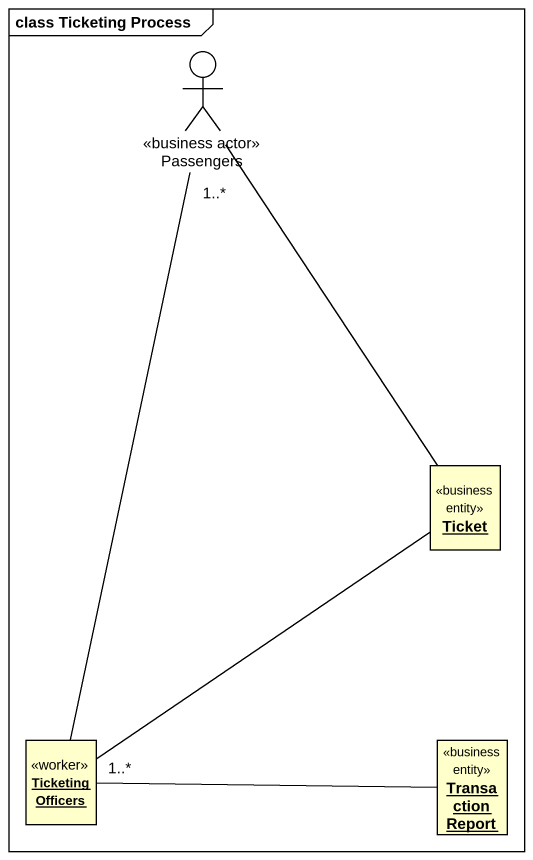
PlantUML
@startuml
mainframe class Ticketing Process
allowmixing
hide circle
hide empty members
actor Passengers <<business actor>>
object Ticket <<business entity>>
object "Ticketing Officers" as Ticketing_Officers <<worker>>
object "Transaction Report" as Transaction_Report <<business entity>>
Passengers -- Ticket
Passengers "1..*" -- Ticketing_Officers
Ticketing_Officers -up- Ticket
Ticketing_Officers "1..*" -right- Transaction_Report
@enduml
